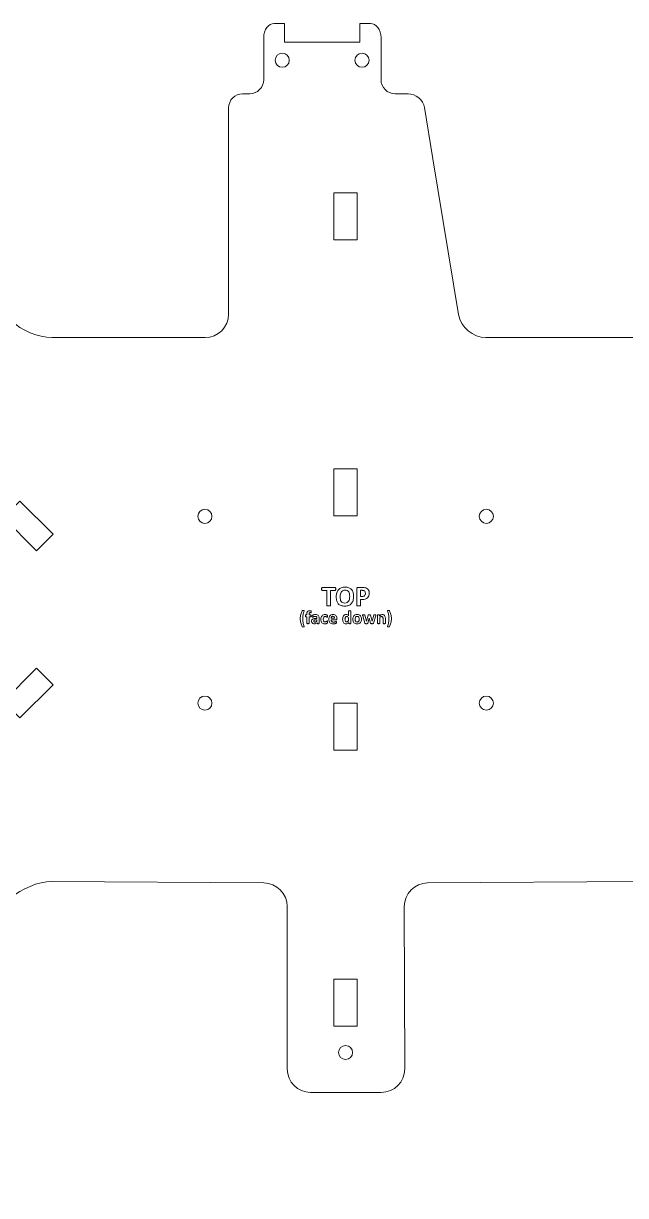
# Model space of a CAD drawing. Header units: inches. Extents: x 31 to 569, y -560 to -40.
# Drawn here: x 300.2 to 428.6, y -290.1 to -40.1 of the extents above; entities that cross this region are included whole.
import ezdxf

# ---------------------------------------------------------------- set-up
doc = ezdxf.new("R2010")
doc.units = ezdxf.units.IN
doc.header["$MEASUREMENT"] = 0
doc.layers.add('Layer 1', color=7, linetype='Continuous')

# ---------------------------------------------------------------- blocks, each defined once
blk = doc.blocks.new('block 6')
at = {"layer": 'Layer 1', "color": 114, "lineweight": 9, "true_color": 0x00a550}
for points, knots in [([(366.79, -160.77), (366.79, -160.83), (366.78, -160.88), (366.78, -160.92), (366.77, -160.96), (366.77, -160.99), (366.76, -161.02), (366.75, -161.04), (366.73, -161.06), (366.72, -161.07), (366.7, -161.08), (366.69, -161.09), (366.67, -161.09), (366.67, -161.09), (365.69, -161.09), (365.69, -161.09), (365.69, -161.09), (365.69, -164.25), (365.69, -164.25), (365.69, -164.27), (365.68, -164.28), (365.67, -164.3), (365.66, -164.32), (365.63, -164.33), (365.6, -164.34), (365.57, -164.35), (365.53, -164.36), (365.48, -164.36), (365.43, -164.37), (365.37, -164.37), (365.29, -164.37), (365.21, -164.37), (365.15, -164.37), (365.1, -164.36), (365.05, -164.36), (365, -164.35), (364.97, -164.34), (364.94, -164.33), (364.92, -164.32), (364.91, -164.3), (364.9, -164.28), (364.89, -164.27), (364.89, -164.25), (364.89, -164.25), (364.89, -161.09), (364.89, -161.09), (364.89, -161.09), (363.91, -161.09), (363.91, -161.09), (363.89, -161.09), (363.87, -161.08), (363.86, -161.07), (363.84, -161.06), (363.83, -161.04), (363.82, -161.02), (363.81, -160.99), (363.8, -160.96), (363.8, -160.92), (363.79, -160.88), (363.79, -160.83), (363.79, -160.77), (363.79, -160.71), (363.79, -160.65), (363.8, -160.61), (363.8, -160.57), (363.81, -160.54), (363.82, -160.51), (363.83, -160.49), (363.84, -160.47), (363.86, -160.46), (363.87, -160.45), (363.89, -160.44), (363.91, -160.44), (363.91, -160.44), (366.67, -160.44), (366.67, -160.44), (366.69, -160.44), (366.7, -160.45), (366.72, -160.46), (366.73, -160.47), (366.75, -160.49), (366.76, -160.51), (366.77, -160.54), (366.77, -160.57), (366.78, -160.61), (366.78, -160.65), (366.79, -160.71), (366.79, -160.77)], [0, 0, 0, 0, 1, 1, 1, 2, 2, 2, 3, 3, 3, 4, 4, 4, 5, 5, 5, 6, 6, 6, 7, 7, 7, 8, 8, 8, 9, 9, 9, 10, 10, 10, 11, 11, 11, 12, 12, 12, 13, 13, 13, 14, 14, 14, 15, 15, 15, 16, 16, 16, 17, 17, 17, 18, 18, 18, 19, 19, 19, 20, 20, 20, 21, 21, 21, 22, 22, 22, 23, 23, 23, 24, 24, 24, 25, 25, 25, 26, 26, 26, 27, 27, 27, 28, 28, 28, 29, 29, 29, 29]), ([(370.6, -162.35), (370.6, -162.68), (370.56, -162.97), (370.48, -163.22), (370.4, -163.48), (370.28, -163.7), (370.12, -163.87), (369.96, -164.05), (369.77, -164.19), (369.53, -164.28), (369.3, -164.38), (369.02, -164.42), (368.72, -164.42), (368.41, -164.42), (368.15, -164.38), (367.92, -164.3), (367.69, -164.22), (367.5, -164.1), (367.35, -163.94), (367.2, -163.78), (367.09, -163.57), (367.01, -163.32), (366.94, -163.06), (366.9, -162.77), (366.9, -162.42), (366.9, -162.1), (366.94, -161.82), (367.02, -161.57), (367.1, -161.31), (367.22, -161.1), (367.38, -160.92), (367.54, -160.74), (367.74, -160.61), (367.97, -160.51), (368.21, -160.42), (368.48, -160.37), (368.79, -160.37), (369.09, -160.37), (369.35, -160.41), (369.57, -160.49), (369.8, -160.57), (369.99, -160.69), (370.14, -160.85), (370.29, -161.01), (370.41, -161.22), (370.49, -161.47), (370.56, -161.72), (370.6, -162.01), (370.6, -162.35)], [0, 0, 0, 0, 1, 1, 1, 2, 2, 2, 3, 3, 3, 4, 4, 4, 5, 5, 5, 6, 6, 6, 7, 7, 7, 8, 8, 8, 9, 9, 9, 10, 10, 10, 11, 11, 11, 12, 12, 12, 13, 13, 13, 14, 14, 14, 15, 15, 15, 16, 16, 16, 16]), ([(369.77, -162.39), (369.77, -162.19), (369.75, -162), (369.72, -161.83), (369.69, -161.66), (369.63, -161.52), (369.56, -161.4), (369.48, -161.28), (369.37, -161.19), (369.25, -161.12), (369.12, -161.06), (368.96, -161.02), (368.76, -161.02), (368.57, -161.02), (368.4, -161.06), (368.27, -161.13), (368.14, -161.21), (368.03, -161.31), (367.95, -161.43), (367.87, -161.55), (367.82, -161.7), (367.78, -161.86), (367.75, -162.02), (367.73, -162.2), (367.73, -162.38), (367.73, -162.6), (367.75, -162.79), (367.78, -162.96), (367.81, -163.13), (367.87, -163.27), (367.94, -163.4), (368.02, -163.52), (368.12, -163.61), (368.25, -163.67), (368.38, -163.74), (368.54, -163.77), (368.74, -163.77), (368.94, -163.77), (369.1, -163.73), (369.23, -163.66), (369.36, -163.59), (369.47, -163.49), (369.55, -163.36), (369.63, -163.24), (369.69, -163.09), (369.72, -162.93), (369.75, -162.76), (369.77, -162.58), (369.77, -162.39)], [0, 0, 0, 0, 1, 1, 1, 2, 2, 2, 3, 3, 3, 4, 4, 4, 5, 5, 5, 6, 6, 6, 7, 7, 7, 8, 8, 8, 9, 9, 9, 10, 10, 10, 11, 11, 11, 12, 12, 12, 13, 13, 13, 14, 14, 14, 15, 15, 15, 16, 16, 16, 16]), ([(373.95, -161.63), (373.95, -161.85), (373.92, -162.04), (373.85, -162.21), (373.78, -162.38), (373.68, -162.52), (373.55, -162.64), (373.42, -162.76), (373.26, -162.84), (373.07, -162.91), (372.88, -162.97), (372.65, -163), (372.39, -163), (372.39, -163), (372.07, -163), (372.07, -163), (372.07, -163), (372.07, -164.25), (372.07, -164.25), (372.07, -164.27), (372.06, -164.28), (372.05, -164.3), (372.03, -164.32), (372.01, -164.33), (371.98, -164.34), (371.95, -164.35), (371.91, -164.36), (371.86, -164.36), (371.81, -164.37), (371.75, -164.37), (371.67, -164.37), (371.59, -164.37), (371.53, -164.37), (371.48, -164.36), (371.42, -164.36), (371.38, -164.35), (371.35, -164.34), (371.32, -164.33), (371.3, -164.32), (371.29, -164.3), (371.28, -164.28), (371.27, -164.27), (371.27, -164.25), (371.27, -164.25), (371.27, -160.72), (371.27, -160.72), (371.27, -160.63), (371.3, -160.56), (371.35, -160.51), (371.4, -160.46), (371.46, -160.44), (371.54, -160.44), (371.54, -160.44), (372.46, -160.44), (372.46, -160.44), (372.56, -160.44), (372.64, -160.44), (372.73, -160.45), (372.81, -160.46), (372.91, -160.47), (373.03, -160.5), (373.15, -160.52), (373.26, -160.56), (373.38, -160.62), (373.5, -160.69), (373.61, -160.77), (373.69, -160.86), (373.78, -160.96), (373.84, -161.07), (373.89, -161.2), (373.93, -161.33), (373.95, -161.47), (373.95, -161.63)], [0, 0, 0, 0, 1, 1, 1, 2, 2, 2, 3, 3, 3, 4, 4, 4, 5, 5, 5, 6, 6, 6, 7, 7, 7, 8, 8, 8, 9, 9, 9, 10, 10, 10, 11, 11, 11, 12, 12, 12, 13, 13, 13, 14, 14, 14, 15, 15, 15, 16, 16, 16, 17, 17, 17, 18, 18, 18, 19, 19, 19, 20, 20, 20, 21, 21, 21, 22, 22, 22, 23, 23, 23, 24, 24, 24, 24]), ([(373.12, -161.69), (373.12, -161.55), (373.1, -161.44), (373.05, -161.35), (373, -161.26), (372.94, -161.19), (372.87, -161.15), (372.8, -161.11), (372.72, -161.08), (372.65, -161.07), (372.57, -161.06), (372.49, -161.05), (372.41, -161.05), (372.41, -161.05), (372.07, -161.05), (372.07, -161.05), (372.07, -161.05), (372.07, -162.38), (372.07, -162.38), (372.07, -162.38), (372.42, -162.38), (372.42, -162.38), (372.55, -162.38), (372.66, -162.36), (372.74, -162.33), (372.83, -162.3), (372.9, -162.25), (372.95, -162.19), (373.01, -162.13), (373.05, -162.05), (373.08, -161.97), (373.11, -161.88), (373.12, -161.79), (373.12, -161.69)], [0, 0, 0, 0, 1, 1, 1, 2, 2, 2, 3, 3, 3, 4, 4, 4, 5, 5, 5, 6, 6, 6, 7, 7, 7, 8, 8, 8, 9, 9, 9, 10, 10, 10, 11, 11, 11, 11]), ([(360.08, -165.46), (359.97, -165.72), (359.89, -165.98), (359.83, -166.25), (359.78, -166.53), (359.75, -166.81), (359.75, -167.09), (359.75, -167.38), (359.78, -167.66), (359.83, -167.93), (359.89, -168.2), (359.97, -168.47), (360.08, -168.73), (360.09, -168.75), (360.09, -168.77), (360.09, -168.78), (360.09, -168.8), (360.08, -168.81), (360.07, -168.82), (360.06, -168.83), (360.03, -168.84), (360, -168.84), (359.97, -168.85), (359.93, -168.85), (359.88, -168.85), (359.84, -168.85), (359.81, -168.85), (359.79, -168.85), (359.76, -168.84), (359.74, -168.84), (359.72, -168.84), (359.7, -168.83), (359.69, -168.83), (359.68, -168.82), (359.67, -168.81), (359.66, -168.8), (359.66, -168.79), (359.59, -168.66), (359.53, -168.52), (359.47, -168.38), (359.42, -168.24), (359.38, -168.1), (359.34, -167.96), (359.31, -167.82), (359.28, -167.68), (359.26, -167.53), (359.25, -167.39), (359.24, -167.24), (359.24, -167.1), (359.24, -166.95), (359.25, -166.8), (359.27, -166.66), (359.28, -166.52), (359.31, -166.37), (359.35, -166.23), (359.38, -166.09), (359.42, -165.95), (359.48, -165.81), (359.53, -165.67), (359.59, -165.53), (359.66, -165.4), (359.66, -165.39), (359.67, -165.38), (359.67, -165.38), (359.68, -165.37), (359.69, -165.37), (359.71, -165.36), (359.73, -165.36), (359.75, -165.36), (359.77, -165.35), (359.8, -165.35), (359.83, -165.35), (359.88, -165.35), (359.92, -165.35), (359.96, -165.35), (359.99, -165.36), (360.02, -165.36), (360.05, -165.37), (360.06, -165.38), (360.08, -165.39), (360.09, -165.4), (360.09, -165.41), (360.09, -165.43), (360.09, -165.44), (360.08, -165.46)], [0, 0, 0, 0, 1, 1, 1, 2, 2, 2, 3, 3, 3, 4, 4, 4, 5, 5, 5, 6, 6, 6, 7, 7, 7, 8, 8, 8, 9, 9, 9, 10, 10, 10, 11, 11, 11, 12, 12, 12, 13, 13, 13, 14, 14, 14, 15, 15, 15, 16, 16, 16, 17, 17, 17, 18, 18, 18, 19, 19, 19, 20, 20, 20, 21, 21, 21, 22, 22, 22, 23, 23, 23, 24, 24, 24, 25, 25, 25, 26, 26, 26, 27, 27, 27, 28, 28, 28, 28]), ([(361.59, -165.66), (361.59, -165.7), (361.59, -165.73), (361.59, -165.75), (361.59, -165.78), (361.58, -165.79), (361.58, -165.81), (361.57, -165.82), (361.57, -165.83), (361.56, -165.83), (361.55, -165.84), (361.55, -165.84), (361.54, -165.84), (361.53, -165.84), (361.52, -165.84), (361.51, -165.83), (361.5, -165.83), (361.48, -165.82), (361.47, -165.82), (361.45, -165.81), (361.43, -165.81), (361.41, -165.8), (361.38, -165.8), (361.36, -165.8), (361.33, -165.8), (361.29, -165.8), (361.26, -165.8), (361.24, -165.81), (361.21, -165.82), (361.19, -165.84), (361.17, -165.87), (361.16, -165.89), (361.14, -165.92), (361.14, -165.96), (361.13, -166), (361.12, -166.05), (361.12, -166.1), (361.12, -166.1), (361.12, -166.26), (361.12, -166.26), (361.12, -166.26), (361.44, -166.26), (361.44, -166.26), (361.46, -166.26), (361.47, -166.27), (361.48, -166.27), (361.49, -166.28), (361.5, -166.29), (361.5, -166.31), (361.51, -166.32), (361.51, -166.34), (361.52, -166.37), (361.52, -166.4), (361.52, -166.43), (361.52, -166.47), (361.52, -166.54), (361.51, -166.59), (361.5, -166.62), (361.49, -166.65), (361.47, -166.67), (361.44, -166.67), (361.44, -166.67), (361.12, -166.67), (361.12, -166.67), (361.12, -166.67), (361.12, -168.09), (361.12, -168.09), (361.12, -168.1), (361.12, -168.11), (361.11, -168.12), (361.1, -168.13), (361.09, -168.14), (361.07, -168.15), (361.05, -168.15), (361.03, -168.16), (361, -168.16), (360.96, -168.17), (360.92, -168.17), (360.88, -168.17), (360.83, -168.17), (360.79, -168.17), (360.76, -168.16), (360.72, -168.16), (360.7, -168.15), (360.68, -168.15), (360.66, -168.14), (360.65, -168.13), (360.64, -168.12), (360.63, -168.11), (360.63, -168.1), (360.63, -168.09), (360.63, -168.09), (360.63, -166.67), (360.63, -166.67), (360.63, -166.67), (360.41, -166.67), (360.41, -166.67), (360.38, -166.67), (360.36, -166.65), (360.35, -166.62), (360.34, -166.59), (360.33, -166.54), (360.33, -166.47), (360.33, -166.43), (360.34, -166.4), (360.34, -166.37), (360.34, -166.34), (360.35, -166.32), (360.35, -166.31), (360.36, -166.29), (360.37, -166.28), (360.38, -166.27), (360.39, -166.27), (360.4, -166.26), (360.41, -166.26), (360.41, -166.26), (360.63, -166.26), (360.63, -166.26), (360.63, -166.26), (360.63, -166.12), (360.63, -166.12), (360.63, -166), (360.64, -165.89), (360.66, -165.8), (360.69, -165.71), (360.73, -165.64), (360.78, -165.58), (360.83, -165.52), (360.89, -165.47), (360.97, -165.44), (361.05, -165.41), (361.14, -165.4), (361.25, -165.4), (361.3, -165.4), (361.35, -165.4), (361.39, -165.41), (361.44, -165.42), (361.47, -165.43), (361.5, -165.44), (361.53, -165.45), (361.54, -165.46), (361.55, -165.47), (361.56, -165.47), (361.57, -165.49), (361.58, -165.5), (361.58, -165.52), (361.59, -165.54), (361.59, -165.57), (361.59, -165.59), (361.59, -165.62), (361.59, -165.66)], [0, 0, 0, 0, 1, 1, 1, 2, 2, 2, 3, 3, 3, 4, 4, 4, 5, 5, 5, 6, 6, 6, 7, 7, 7, 8, 8, 8, 9, 9, 9, 10, 10, 10, 11, 11, 11, 12, 12, 12, 13, 13, 13, 14, 14, 14, 15, 15, 15, 16, 16, 16, 17, 17, 17, 18, 18, 18, 19, 19, 19, 20, 20, 20, 21, 21, 21, 22, 22, 22, 23, 23, 23, 24, 24, 24, 25, 25, 25, 26, 26, 26, 27, 27, 27, 28, 28, 28, 29, 29, 29, 30, 30, 30, 31, 31, 31, 32, 32, 32, 33, 33, 33, 34, 34, 34, 35, 35, 35, 36, 36, 36, 37, 37, 37, 38, 38, 38, 39, 39, 39, 40, 40, 40, 41, 41, 41, 42, 42, 42, 43, 43, 43, 44, 44, 44, 45, 45, 45, 46, 46, 46, 47, 47, 47, 48, 48, 48, 49, 49, 49, 50, 50, 50, 50]), ([(363.24, -168.09), (363.24, -168.11), (363.23, -168.13), (363.22, -168.14), (363.21, -168.15), (363.19, -168.16), (363.16, -168.16), (363.13, -168.17), (363.09, -168.17), (363.03, -168.17), (362.98, -168.17), (362.93, -168.17), (362.91, -168.16), (362.88, -168.16), (362.86, -168.15), (362.85, -168.14), (362.84, -168.13), (362.83, -168.11), (362.83, -168.09), (362.83, -168.09), (362.83, -167.95), (362.83, -167.95), (362.76, -168.03), (362.68, -168.09), (362.58, -168.14), (362.49, -168.18), (362.39, -168.2), (362.28, -168.2), (362.18, -168.2), (362.1, -168.19), (362.02, -168.16), (361.94, -168.14), (361.87, -168.1), (361.82, -168.06), (361.76, -168.01), (361.71, -167.95), (361.68, -167.88), (361.65, -167.81), (361.64, -167.72), (361.64, -167.63), (361.64, -167.53), (361.66, -167.44), (361.7, -167.36), (361.74, -167.29), (361.8, -167.23), (361.88, -167.18), (361.95, -167.13), (362.05, -167.09), (362.17, -167.07), (362.29, -167.04), (362.43, -167.03), (362.58, -167.03), (362.58, -167.03), (362.75, -167.03), (362.75, -167.03), (362.75, -167.03), (362.75, -166.92), (362.75, -166.92), (362.75, -166.87), (362.75, -166.82), (362.74, -166.78), (362.73, -166.74), (362.71, -166.7), (362.68, -166.68), (362.66, -166.65), (362.62, -166.63), (362.58, -166.62), (362.54, -166.6), (362.48, -166.6), (362.42, -166.6), (362.34, -166.6), (362.27, -166.6), (362.2, -166.62), (362.14, -166.64), (362.08, -166.66), (362.03, -166.68), (361.98, -166.71), (361.94, -166.73), (361.9, -166.75), (361.87, -166.76), (361.84, -166.77), (361.82, -166.77), (361.81, -166.77), (361.79, -166.77), (361.78, -166.76), (361.77, -166.75), (361.76, -166.74), (361.76, -166.72), (361.75, -166.7), (361.74, -166.68), (361.74, -166.66), (361.73, -166.63), (361.73, -166.6), (361.73, -166.57), (361.73, -166.53), (361.74, -166.5), (361.74, -166.48), (361.75, -166.45), (361.76, -166.43), (361.78, -166.41), (361.8, -166.39), (361.83, -166.37), (361.88, -166.35), (361.92, -166.33), (361.98, -166.31), (362.04, -166.29), (362.1, -166.27), (362.17, -166.25), (362.24, -166.24), (362.31, -166.23), (362.39, -166.22), (362.47, -166.22), (362.6, -166.22), (362.72, -166.23), (362.82, -166.26), (362.92, -166.29), (363, -166.33), (363.06, -166.38), (363.12, -166.44), (363.17, -166.51), (363.2, -166.6), (363.23, -166.69), (363.24, -166.79), (363.24, -166.91), (363.24, -166.91), (363.24, -168.09), (363.24, -168.09)], [0, 0, 0, 0, 1, 1, 1, 2, 2, 2, 3, 3, 3, 4, 4, 4, 5, 5, 5, 6, 6, 6, 7, 7, 7, 8, 8, 8, 9, 9, 9, 10, 10, 10, 11, 11, 11, 12, 12, 12, 13, 13, 13, 14, 14, 14, 15, 15, 15, 16, 16, 16, 17, 17, 17, 18, 18, 18, 19, 19, 19, 20, 20, 20, 21, 21, 21, 22, 22, 22, 23, 23, 23, 24, 24, 24, 25, 25, 25, 26, 26, 26, 27, 27, 27, 28, 28, 28, 29, 29, 29, 30, 30, 30, 31, 31, 31, 32, 32, 32, 33, 33, 33, 34, 34, 34, 35, 35, 35, 36, 36, 36, 37, 37, 37, 38, 38, 38, 39, 39, 39, 40, 40, 40, 41, 41, 41, 42, 42, 42, 42]), ([(362.75, -167.34), (362.75, -167.34), (362.57, -167.34), (362.57, -167.34), (362.49, -167.34), (362.42, -167.35), (362.36, -167.36), (362.3, -167.37), (362.26, -167.39), (362.22, -167.41), (362.19, -167.44), (362.16, -167.47), (362.15, -167.5), (362.13, -167.53), (362.12, -167.57), (362.12, -167.61), (362.12, -167.69), (362.14, -167.75), (362.19, -167.79), (362.24, -167.83), (362.3, -167.85), (362.38, -167.85), (362.45, -167.85), (362.52, -167.83), (362.58, -167.8), (362.64, -167.76), (362.69, -167.71), (362.75, -167.64), (362.75, -167.64), (362.75, -167.34), (362.75, -167.34)], [0, 0, 0, 0, 1, 1, 1, 2, 2, 2, 3, 3, 3, 4, 4, 4, 5, 5, 5, 6, 6, 6, 7, 7, 7, 8, 8, 8, 9, 9, 9, 10, 10, 10, 10]), ([(365.06, -167.81), (365.06, -167.84), (365.06, -167.87), (365.06, -167.89), (365.06, -167.92), (365.06, -167.94), (365.05, -167.95), (365.05, -167.97), (365.05, -167.98), (365.04, -167.99), (365.04, -168), (365.03, -168.01), (365.01, -168.03), (365, -168.04), (364.97, -168.06), (364.93, -168.08), (364.89, -168.11), (364.85, -168.12), (364.8, -168.14), (364.75, -168.16), (364.7, -168.17), (364.64, -168.18), (364.59, -168.19), (364.53, -168.2), (364.47, -168.2), (364.33, -168.2), (364.21, -168.18), (364.11, -168.14), (364, -168.09), (363.91, -168.03), (363.84, -167.95), (363.77, -167.87), (363.72, -167.77), (363.68, -167.65), (363.65, -167.53), (363.63, -167.4), (363.63, -167.24), (363.63, -167.07), (363.65, -166.92), (363.7, -166.79), (363.74, -166.66), (363.8, -166.55), (363.88, -166.47), (363.96, -166.39), (364.05, -166.32), (364.16, -166.28), (364.27, -166.24), (364.38, -166.22), (364.51, -166.22), (364.57, -166.22), (364.62, -166.23), (364.67, -166.24), (364.72, -166.24), (364.77, -166.26), (364.81, -166.27), (364.85, -166.29), (364.89, -166.31), (364.93, -166.33), (364.96, -166.35), (364.99, -166.36), (365, -166.38), (365.02, -166.39), (365.03, -166.4), (365.03, -166.41), (365.04, -166.42), (365.04, -166.44), (365.05, -166.45), (365.05, -166.47), (365.05, -166.49), (365.05, -166.51), (365.06, -166.53), (365.06, -166.56), (365.06, -166.59), (365.06, -166.67), (365.05, -166.72), (365.04, -166.75), (365.02, -166.79), (365.01, -166.8), (364.99, -166.8), (364.96, -166.8), (364.94, -166.79), (364.92, -166.77), (364.89, -166.75), (364.86, -166.73), (364.83, -166.71), (364.79, -166.69), (364.75, -166.67), (364.7, -166.65), (364.66, -166.63), (364.6, -166.62), (364.54, -166.62), (364.41, -166.62), (364.31, -166.67), (364.24, -166.77), (364.17, -166.87), (364.14, -167.02), (364.14, -167.21), (364.14, -167.3), (364.15, -167.39), (364.16, -167.46), (364.18, -167.53), (364.21, -167.59), (364.24, -167.64), (364.27, -167.69), (364.31, -167.72), (364.36, -167.75), (364.42, -167.77), (364.47, -167.79), (364.54, -167.79), (364.61, -167.79), (364.67, -167.78), (364.72, -167.75), (364.77, -167.73), (364.81, -167.71), (364.85, -167.69), (364.88, -167.66), (364.91, -167.64), (364.94, -167.62), (364.96, -167.6), (364.99, -167.59), (365, -167.59), (365.01, -167.59), (365.02, -167.59), (365.03, -167.6), (365.04, -167.61), (365.05, -167.62), (365.05, -167.63), (365.05, -167.65), (365.06, -167.68), (365.06, -167.7), (365.06, -167.73), (365.06, -167.77), (365.06, -167.81)], [0, 0, 0, 0, 1, 1, 1, 2, 2, 2, 3, 3, 3, 4, 4, 4, 5, 5, 5, 6, 6, 6, 7, 7, 7, 8, 8, 8, 9, 9, 9, 10, 10, 10, 11, 11, 11, 12, 12, 12, 13, 13, 13, 14, 14, 14, 15, 15, 15, 16, 16, 16, 17, 17, 17, 18, 18, 18, 19, 19, 19, 20, 20, 20, 21, 21, 21, 22, 22, 22, 23, 23, 23, 24, 24, 24, 25, 25, 25, 26, 26, 26, 27, 27, 27, 28, 28, 28, 29, 29, 29, 30, 30, 30, 31, 31, 31, 32, 32, 32, 33, 33, 33, 34, 34, 34, 35, 35, 35, 36, 36, 36, 37, 37, 37, 38, 38, 38, 39, 39, 39, 40, 40, 40, 41, 41, 41, 42, 42, 42, 43, 43, 43, 44, 44, 44, 44]), ([(367.05, -167.16), (367.05, -167.22), (367.03, -167.26), (367.01, -167.29), (366.98, -167.32), (366.94, -167.34), (366.89, -167.34), (366.89, -167.34), (365.83, -167.34), (365.83, -167.34), (365.83, -167.41), (365.83, -167.48), (365.85, -167.54), (365.87, -167.6), (365.9, -167.65), (365.94, -167.7), (365.98, -167.74), (366.03, -167.77), (366.09, -167.79), (366.15, -167.82), (366.22, -167.83), (366.31, -167.83), (366.39, -167.83), (366.47, -167.82), (366.53, -167.81), (366.6, -167.8), (366.66, -167.78), (366.7, -167.77), (366.75, -167.75), (366.79, -167.74), (366.82, -167.73), (366.86, -167.71), (366.88, -167.71), (366.9, -167.71), (366.91, -167.71), (366.92, -167.71), (366.93, -167.71), (366.94, -167.72), (366.94, -167.73), (366.95, -167.74), (366.96, -167.75), (366.96, -167.77), (366.96, -167.79), (366.96, -167.81), (366.96, -167.84), (366.96, -167.87), (366.96, -167.9), (366.96, -167.92), (366.96, -167.94), (366.96, -167.96), (366.96, -167.98), (366.96, -168), (366.95, -168.01), (366.95, -168.02), (366.94, -168.03), (366.94, -168.04), (366.93, -168.05), (366.92, -168.06), (366.92, -168.07), (366.89, -168.08), (366.85, -168.1), (366.82, -168.11), (366.77, -168.13), (366.71, -168.14), (366.65, -168.16), (366.58, -168.17), (366.51, -168.18), (366.43, -168.2), (366.35, -168.2), (366.26, -168.2), (366.1, -168.2), (365.97, -168.18), (365.85, -168.14), (365.73, -168.1), (365.63, -168.04), (365.56, -167.96), (365.48, -167.88), (365.42, -167.78), (365.38, -167.66), (365.34, -167.54), (365.32, -167.39), (365.32, -167.23), (365.32, -167.07), (365.34, -166.93), (365.38, -166.81), (365.42, -166.68), (365.48, -166.58), (365.56, -166.49), (365.64, -166.4), (365.73, -166.33), (365.84, -166.29), (365.95, -166.24), (366.08, -166.22), (366.22, -166.22), (366.36, -166.22), (366.49, -166.24), (366.59, -166.28), (366.7, -166.33), (366.78, -166.39), (366.85, -166.46), (366.92, -166.54), (366.97, -166.63), (367, -166.74), (367.03, -166.84), (367.05, -166.96), (367.05, -167.08), (367.05, -167.08), (367.05, -167.16), (367.05, -167.16)], [0, 0, 0, 0, 1, 1, 1, 2, 2, 2, 3, 3, 3, 4, 4, 4, 5, 5, 5, 6, 6, 6, 7, 7, 7, 8, 8, 8, 9, 9, 9, 10, 10, 10, 11, 11, 11, 12, 12, 12, 13, 13, 13, 14, 14, 14, 15, 15, 15, 16, 16, 16, 17, 17, 17, 18, 18, 18, 19, 19, 19, 20, 20, 20, 21, 21, 21, 22, 22, 22, 23, 23, 23, 24, 24, 24, 25, 25, 25, 26, 26, 26, 27, 27, 27, 28, 28, 28, 29, 29, 29, 30, 30, 30, 31, 31, 31, 32, 32, 32, 33, 33, 33, 34, 34, 34, 35, 35, 35, 36, 36, 36, 36]), ([(366.57, -167.02), (366.57, -166.88), (366.54, -166.77), (366.48, -166.69), (366.42, -166.61), (366.33, -166.57), (366.21, -166.57), (366.14, -166.57), (366.09, -166.58), (366.04, -166.61), (365.99, -166.63), (365.96, -166.66), (365.92, -166.7), (365.89, -166.74), (365.87, -166.79), (365.85, -166.84), (365.84, -166.9), (365.83, -166.96), (365.83, -167.02), (365.83, -167.02), (366.57, -167.02), (366.57, -167.02)], [0, 0, 0, 0, 1, 1, 1, 2, 2, 2, 3, 3, 3, 4, 4, 4, 5, 5, 5, 6, 6, 6, 7, 7, 7, 7]), ([(370.03, -168.09), (370.03, -168.1), (370.03, -168.12), (370.02, -168.13), (370.02, -168.13), (370.01, -168.14), (369.99, -168.15), (369.97, -168.16), (369.95, -168.16), (369.93, -168.16), (369.9, -168.17), (369.87, -168.17), (369.83, -168.17), (369.78, -168.17), (369.75, -168.17), (369.72, -168.16), (369.7, -168.16), (369.68, -168.16), (369.66, -168.15), (369.64, -168.14), (369.63, -168.13), (369.62, -168.13), (369.62, -168.12), (369.61, -168.1), (369.61, -168.09), (369.61, -168.09), (369.61, -167.89), (369.61, -167.89), (369.52, -167.99), (369.43, -168.07), (369.33, -168.12), (369.23, -168.17), (369.12, -168.2), (369, -168.2), (368.86, -168.2), (368.75, -168.18), (368.66, -168.12), (368.57, -168.07), (368.49, -168), (368.43, -167.91), (368.37, -167.83), (368.33, -167.72), (368.31, -167.61), (368.28, -167.49), (368.27, -167.36), (368.27, -167.23), (368.27, -167.08), (368.28, -166.94), (368.32, -166.81), (368.35, -166.69), (368.4, -166.58), (368.46, -166.49), (368.53, -166.41), (368.61, -166.34), (368.7, -166.29), (368.8, -166.24), (368.91, -166.22), (369.03, -166.22), (369.13, -166.22), (369.22, -166.24), (369.3, -166.28), (369.38, -166.32), (369.46, -166.38), (369.54, -166.46), (369.54, -166.46), (369.54, -165.5), (369.54, -165.5), (369.54, -165.49), (369.54, -165.48), (369.55, -165.47), (369.56, -165.46), (369.57, -165.45), (369.59, -165.44), (369.61, -165.44), (369.63, -165.43), (369.67, -165.43), (369.7, -165.42), (369.74, -165.42), (369.79, -165.42), (369.84, -165.42), (369.88, -165.42), (369.91, -165.43), (369.94, -165.43), (369.96, -165.44), (369.98, -165.44), (370, -165.45), (370.01, -165.46), (370.02, -165.47), (370.03, -165.48), (370.03, -165.49), (370.03, -165.5), (370.03, -165.5), (370.03, -168.09), (370.03, -168.09)], [0, 0, 0, 0, 1, 1, 1, 2, 2, 2, 3, 3, 3, 4, 4, 4, 5, 5, 5, 6, 6, 6, 7, 7, 7, 8, 8, 8, 9, 9, 9, 10, 10, 10, 11, 11, 11, 12, 12, 12, 13, 13, 13, 14, 14, 14, 15, 15, 15, 16, 16, 16, 17, 17, 17, 18, 18, 18, 19, 19, 19, 20, 20, 20, 21, 21, 21, 22, 22, 22, 23, 23, 23, 24, 24, 24, 25, 25, 25, 26, 26, 26, 27, 27, 27, 28, 28, 28, 29, 29, 29, 30, 30, 30, 31, 31, 31, 31]), ([(369.54, -166.91), (369.47, -166.83), (369.4, -166.76), (369.34, -166.71), (369.27, -166.66), (369.2, -166.64), (369.13, -166.64), (369.07, -166.64), (369.01, -166.66), (368.97, -166.69), (368.92, -166.72), (368.88, -166.76), (368.85, -166.82), (368.83, -166.87), (368.8, -166.93), (368.79, -167), (368.78, -167.06), (368.77, -167.13), (368.77, -167.2), (368.77, -167.27), (368.78, -167.35), (368.79, -167.42), (368.8, -167.48), (368.82, -167.55), (368.85, -167.6), (368.87, -167.66), (368.91, -167.7), (368.95, -167.73), (369, -167.77), (369.05, -167.78), (369.12, -167.78), (369.16, -167.78), (369.19, -167.78), (369.22, -167.77), (369.25, -167.76), (369.29, -167.74), (369.32, -167.72), (369.35, -167.7), (369.39, -167.67), (369.42, -167.63), (369.46, -167.59), (369.5, -167.55), (369.54, -167.5), (369.54, -167.5), (369.54, -166.91), (369.54, -166.91)], [0, 0, 0, 0, 1, 1, 1, 2, 2, 2, 3, 3, 3, 4, 4, 4, 5, 5, 5, 6, 6, 6, 7, 7, 7, 8, 8, 8, 9, 9, 9, 10, 10, 10, 11, 11, 11, 12, 12, 12, 13, 13, 13, 14, 14, 14, 15, 15, 15, 15]), ([(372.31, -167.19), (372.31, -167.34), (372.29, -167.48), (372.25, -167.6), (372.21, -167.73), (372.15, -167.83), (372.07, -167.92), (371.99, -168.01), (371.89, -168.08), (371.77, -168.13), (371.65, -168.18), (371.51, -168.2), (371.34, -168.2), (371.19, -168.2), (371.05, -168.18), (370.94, -168.14), (370.82, -168.09), (370.73, -168.03), (370.65, -167.95), (370.57, -167.86), (370.52, -167.76), (370.48, -167.64), (370.44, -167.52), (370.42, -167.38), (370.42, -167.23), (370.42, -167.08), (370.44, -166.94), (370.48, -166.82), (370.52, -166.69), (370.58, -166.59), (370.66, -166.5), (370.74, -166.41), (370.85, -166.34), (370.97, -166.29), (371.09, -166.24), (371.23, -166.22), (371.39, -166.22), (371.55, -166.22), (371.68, -166.24), (371.8, -166.28), (371.91, -166.33), (372.01, -166.39), (372.08, -166.47), (372.16, -166.55), (372.22, -166.66), (372.25, -166.78), (372.29, -166.9), (372.31, -167.04), (372.31, -167.19)], [0, 0, 0, 0, 1, 1, 1, 2, 2, 2, 3, 3, 3, 4, 4, 4, 5, 5, 5, 6, 6, 6, 7, 7, 7, 8, 8, 8, 9, 9, 9, 10, 10, 10, 11, 11, 11, 12, 12, 12, 13, 13, 13, 14, 14, 14, 15, 15, 15, 16, 16, 16, 16]), ([(371.8, -167.21), (371.8, -167.13), (371.79, -167.05), (371.78, -166.97), (371.76, -166.9), (371.74, -166.84), (371.71, -166.78), (371.67, -166.73), (371.63, -166.69), (371.58, -166.66), (371.52, -166.63), (371.45, -166.61), (371.37, -166.61), (371.3, -166.61), (371.23, -166.62), (371.18, -166.65), (371.12, -166.68), (371.08, -166.72), (371.04, -166.77), (371.01, -166.82), (370.98, -166.88), (370.96, -166.96), (370.94, -167.03), (370.93, -167.11), (370.93, -167.21), (370.93, -167.29), (370.94, -167.37), (370.96, -167.45), (370.97, -167.52), (370.99, -167.58), (371.03, -167.64), (371.06, -167.69), (371.1, -167.73), (371.16, -167.76), (371.21, -167.79), (371.28, -167.81), (371.36, -167.81), (371.44, -167.81), (371.5, -167.79), (371.56, -167.76), (371.61, -167.74), (371.66, -167.7), (371.69, -167.65), (371.73, -167.6), (371.75, -167.53), (371.77, -167.46), (371.79, -167.39), (371.8, -167.31), (371.8, -167.21)], [0, 0, 0, 0, 1, 1, 1, 2, 2, 2, 3, 3, 3, 4, 4, 4, 5, 5, 5, 6, 6, 6, 7, 7, 7, 8, 8, 8, 9, 9, 9, 10, 10, 10, 11, 11, 11, 12, 12, 12, 13, 13, 13, 14, 14, 14, 15, 15, 15, 16, 16, 16, 16]), ([(375.38, -166.33), (375.38, -166.34), (375.38, -166.36), (375.37, -166.38), (375.37, -166.4), (375.36, -166.43), (375.35, -166.47), (375.35, -166.47), (374.88, -168.06), (374.88, -168.06), (374.88, -168.08), (374.87, -168.1), (374.86, -168.12), (374.85, -168.13), (374.83, -168.14), (374.81, -168.15), (374.79, -168.16), (374.76, -168.16), (374.72, -168.16), (374.68, -168.17), (374.63, -168.17), (374.56, -168.17), (374.5, -168.17), (374.44, -168.17), (374.4, -168.16), (374.36, -168.16), (374.33, -168.15), (374.31, -168.15), (374.28, -168.14), (374.27, -168.13), (374.26, -168.11), (374.25, -168.1), (374.24, -168.08), (374.23, -168.06), (374.23, -168.06), (373.94, -166.99), (373.94, -166.99), (373.94, -166.99), (373.93, -166.98), (373.93, -166.98), (373.93, -166.98), (373.93, -166.99), (373.93, -166.99), (373.93, -166.99), (373.66, -168.06), (373.66, -168.06), (373.65, -168.08), (373.65, -168.1), (373.64, -168.12), (373.63, -168.13), (373.61, -168.14), (373.59, -168.15), (373.56, -168.16), (373.53, -168.16), (373.49, -168.16), (373.45, -168.17), (373.4, -168.17), (373.33, -168.17), (373.27, -168.17), (373.21, -168.17), (373.17, -168.16), (373.13, -168.16), (373.1, -168.15), (373.08, -168.15), (373.06, -168.14), (373.04, -168.13), (373.03, -168.11), (373.02, -168.1), (373.01, -168.08), (373, -168.06), (373, -168.06), (372.54, -166.47), (372.54, -166.47), (372.53, -166.43), (372.52, -166.4), (372.52, -166.38), (372.51, -166.36), (372.51, -166.34), (372.51, -166.33), (372.51, -166.31), (372.52, -166.3), (372.52, -166.29), (372.53, -166.28), (372.54, -166.28), (372.56, -166.27), (372.58, -166.26), (372.61, -166.26), (372.64, -166.26), (372.67, -166.25), (372.71, -166.25), (372.76, -166.25), (372.81, -166.25), (372.86, -166.25), (372.89, -166.26), (372.92, -166.26), (372.95, -166.26), (372.97, -166.27), (372.98, -166.28), (373, -166.29), (373, -166.3), (373.01, -166.31), (373.02, -166.32), (373.02, -166.34), (373.02, -166.34), (373.37, -167.63), (373.37, -167.63), (373.37, -167.63), (373.37, -167.65), (373.37, -167.65), (373.37, -167.65), (373.38, -167.63), (373.38, -167.63), (373.38, -167.63), (373.7, -166.34), (373.7, -166.34), (373.71, -166.32), (373.71, -166.31), (373.72, -166.3), (373.73, -166.29), (373.74, -166.28), (373.76, -166.27), (373.78, -166.26), (373.8, -166.26), (373.83, -166.26), (373.86, -166.25), (373.9, -166.25), (373.95, -166.25), (374, -166.25), (374.04, -166.25), (374.07, -166.26), (374.1, -166.26), (374.12, -166.27), (374.14, -166.27), (374.16, -166.28), (374.17, -166.29), (374.18, -166.3), (374.19, -166.31), (374.19, -166.32), (374.2, -166.33), (374.2, -166.33), (374.55, -167.63), (374.55, -167.63), (374.55, -167.63), (374.55, -167.65), (374.55, -167.65), (374.55, -167.65), (374.56, -167.63), (374.56, -167.63), (374.56, -167.63), (374.89, -166.34), (374.89, -166.34), (374.89, -166.32), (374.9, -166.31), (374.91, -166.3), (374.92, -166.29), (374.93, -166.28), (374.95, -166.27), (374.97, -166.26), (374.99, -166.26), (375.02, -166.26), (375.05, -166.25), (375.09, -166.25), (375.14, -166.25), (375.19, -166.25), (375.23, -166.25), (375.26, -166.26), (375.29, -166.26), (375.32, -166.26), (375.33, -166.27), (375.35, -166.28), (375.36, -166.28), (375.37, -166.29), (375.38, -166.3), (375.38, -166.31), (375.38, -166.33)], [0, 0, 0, 0, 1, 1, 1, 2, 2, 2, 3, 3, 3, 4, 4, 4, 5, 5, 5, 6, 6, 6, 7, 7, 7, 8, 8, 8, 9, 9, 9, 10, 10, 10, 11, 11, 11, 12, 12, 12, 13, 13, 13, 14, 14, 14, 15, 15, 15, 16, 16, 16, 17, 17, 17, 18, 18, 18, 19, 19, 19, 20, 20, 20, 21, 21, 21, 22, 22, 22, 23, 23, 23, 24, 24, 24, 25, 25, 25, 26, 26, 26, 27, 27, 27, 28, 28, 28, 29, 29, 29, 30, 30, 30, 31, 31, 31, 32, 32, 32, 33, 33, 33, 34, 34, 34, 35, 35, 35, 36, 36, 36, 37, 37, 37, 38, 38, 38, 39, 39, 39, 40, 40, 40, 41, 41, 41, 42, 42, 42, 43, 43, 43, 44, 44, 44, 45, 45, 45, 46, 46, 46, 47, 47, 47, 48, 48, 48, 49, 49, 49, 50, 50, 50, 51, 51, 51, 52, 52, 52, 53, 53, 53, 54, 54, 54, 55, 55, 55, 56, 56, 56, 57, 57, 57, 58, 58, 58, 58]), ([(377.38, -168.09), (377.38, -168.1), (377.37, -168.11), (377.36, -168.12), (377.36, -168.13), (377.34, -168.14), (377.32, -168.15), (377.31, -168.15), (377.28, -168.16), (377.25, -168.16), (377.22, -168.17), (377.18, -168.17), (377.13, -168.17), (377.08, -168.17), (377.04, -168.17), (377.01, -168.16), (376.98, -168.16), (376.95, -168.15), (376.93, -168.15), (376.91, -168.14), (376.9, -168.13), (376.89, -168.12), (376.89, -168.11), (376.88, -168.1), (376.88, -168.09), (376.88, -168.09), (376.88, -167.09), (376.88, -167.09), (376.88, -167), (376.88, -166.93), (376.86, -166.89), (376.85, -166.84), (376.83, -166.79), (376.81, -166.76), (376.78, -166.73), (376.75, -166.7), (376.72, -166.68), (376.68, -166.66), (376.64, -166.65), (376.59, -166.65), (376.52, -166.65), (376.46, -166.67), (376.39, -166.72), (376.33, -166.77), (376.26, -166.83), (376.19, -166.92), (376.19, -166.92), (376.19, -168.09), (376.19, -168.09), (376.19, -168.1), (376.19, -168.11), (376.18, -168.12), (376.17, -168.13), (376.16, -168.14), (376.14, -168.15), (376.12, -168.15), (376.1, -168.16), (376.07, -168.16), (376.03, -168.17), (375.99, -168.17), (375.95, -168.17), (375.9, -168.17), (375.86, -168.17), (375.83, -168.16), (375.79, -168.16), (375.77, -168.15), (375.75, -168.15), (375.73, -168.14), (375.72, -168.13), (375.71, -168.12), (375.7, -168.11), (375.7, -168.1), (375.7, -168.09), (375.7, -168.09), (375.7, -166.33), (375.7, -166.33), (375.7, -166.32), (375.7, -166.31), (375.71, -166.3), (375.71, -166.29), (375.73, -166.28), (375.74, -166.27), (375.76, -166.27), (375.78, -166.26), (375.81, -166.26), (375.84, -166.25), (375.87, -166.25), (375.91, -166.25), (375.95, -166.25), (375.99, -166.25), (376.01, -166.26), (376.04, -166.26), (376.06, -166.27), (376.08, -166.27), (376.09, -166.28), (376.1, -166.29), (376.11, -166.3), (376.12, -166.31), (376.12, -166.32), (376.12, -166.33), (376.12, -166.33), (376.12, -166.53), (376.12, -166.53), (376.22, -166.43), (376.32, -166.35), (376.42, -166.3), (376.52, -166.25), (376.62, -166.22), (376.73, -166.22), (376.85, -166.22), (376.95, -166.24), (377.03, -166.28), (377.12, -166.32), (377.18, -166.37), (377.23, -166.44), (377.28, -166.51), (377.32, -166.59), (377.34, -166.68), (377.36, -166.77), (377.38, -166.88), (377.38, -167), (377.38, -167), (377.38, -168.09), (377.38, -168.09)], [0, 0, 0, 0, 1, 1, 1, 2, 2, 2, 3, 3, 3, 4, 4, 4, 5, 5, 5, 6, 6, 6, 7, 7, 7, 8, 8, 8, 9, 9, 9, 10, 10, 10, 11, 11, 11, 12, 12, 12, 13, 13, 13, 14, 14, 14, 15, 15, 15, 16, 16, 16, 17, 17, 17, 18, 18, 18, 19, 19, 19, 20, 20, 20, 21, 21, 21, 22, 22, 22, 23, 23, 23, 24, 24, 24, 25, 25, 25, 26, 26, 26, 27, 27, 27, 28, 28, 28, 29, 29, 29, 30, 30, 30, 31, 31, 31, 32, 32, 32, 33, 33, 33, 34, 34, 34, 35, 35, 35, 36, 36, 36, 37, 37, 37, 38, 38, 38, 39, 39, 39, 40, 40, 40, 41, 41, 41, 41]), ([(378.66, -167.1), (378.66, -167.24), (378.65, -167.39), (378.63, -167.53), (378.62, -167.68), (378.59, -167.82), (378.55, -167.96), (378.52, -168.1), (378.48, -168.24), (378.42, -168.38), (378.37, -168.52), (378.31, -168.66), (378.24, -168.79), (378.24, -168.8), (378.23, -168.81), (378.22, -168.82), (378.21, -168.83), (378.2, -168.83), (378.18, -168.84), (378.16, -168.84), (378.14, -168.84), (378.11, -168.85), (378.09, -168.85), (378.05, -168.85), (378.02, -168.85), (377.96, -168.85), (377.92, -168.85), (377.89, -168.84), (377.86, -168.84), (377.84, -168.83), (377.83, -168.82), (377.81, -168.81), (377.8, -168.8), (377.8, -168.78), (377.8, -168.77), (377.81, -168.75), (377.82, -168.73), (377.93, -168.47), (378.01, -168.2), (378.07, -167.93), (378.12, -167.66), (378.15, -167.38), (378.15, -167.09), (378.15, -166.81), (378.12, -166.53), (378.07, -166.25), (378.01, -165.98), (377.93, -165.72), (377.81, -165.46), (377.81, -165.44), (377.81, -165.43), (377.81, -165.41), (377.81, -165.4), (377.82, -165.39), (377.84, -165.38), (377.85, -165.37), (377.87, -165.36), (377.9, -165.36), (377.93, -165.35), (377.97, -165.35), (378.02, -165.35), (378.06, -165.35), (378.1, -165.35), (378.12, -165.35), (378.15, -165.36), (378.17, -165.36), (378.19, -165.36), (378.2, -165.37), (378.22, -165.37), (378.22, -165.38), (378.23, -165.38), (378.24, -165.39), (378.24, -165.4), (378.38, -165.67), (378.48, -165.95), (378.55, -166.23), (378.62, -166.51), (378.66, -166.8), (378.66, -167.1)], [0, 0, 0, 0, 1, 1, 1, 2, 2, 2, 3, 3, 3, 4, 4, 4, 5, 5, 5, 6, 6, 6, 7, 7, 7, 8, 8, 8, 9, 9, 9, 10, 10, 10, 11, 11, 11, 12, 12, 12, 13, 13, 13, 14, 14, 14, 15, 15, 15, 16, 16, 16, 17, 17, 17, 18, 18, 18, 19, 19, 19, 20, 20, 20, 21, 21, 21, 22, 22, 22, 23, 23, 23, 24, 24, 24, 25, 25, 25, 26, 26, 26, 26])]:
    blk.add_open_spline(points, degree=3, knots=knots, dxfattribs=at)
blk = doc.blocks.new('block 5')
at = {"layer": 'Layer 1', "color": 175, "lineweight": 9, "true_color": 0x3852a4}
for points in [[(371.4, -86.27), (371.4, -76.27), (366.4, -76.27), (366.4, -86.27), (371.4, -86.27)], [(366.4, -145.14), (366.4, -135.14), (371.4, -135.14), (371.4, -145.14), (366.4, -145.14)], [(303.01, -152.62), (306.54, -149.09), (299.47, -142.01), (295.94, -145.55), (303.01, -152.62)], [(306.54, -181.2), (303.01, -177.66), (295.94, -184.73), (299.47, -188.27), (306.54, -181.2)], [(371.4, -185.14), (371.4, -195.14), (366.4, -195.14), (366.4, -185.14), (371.4, -185.14)], [(366.4, -244.01), (366.4, -254.01), (371.4, -254.01), (371.4, -244.01), (366.4, -244.01)]]:
    blk.add_lwpolyline(points, dxfattribs=at)
at = {"layer": 'Layer 1', "color": 240, "lineweight": 9, "true_color": 0xed1f24}
blk.add_open_spline([(183.9, -290.14), (183.9, -290.14), (229.19, -290.14), (229.19, -290.14), (231.94, -290.14), (235.78, -288.55), (237.72, -286.6), (237.72, -286.6), (297.65, -226.67), (297.65, -226.67), (299.6, -224.73), (303.44, -223.15), (306.19, -223.17), (306.19, -223.17), (351.47, -223.47), (351.47, -223.47), (351.47, -223.47), (351.45, -223.47), (351.45, -223.47), (354.2, -223.49), (356.45, -225.75), (356.45, -228.5), (356.45, -228.5), (356.45, -263.14), (356.45, -263.14), (356.45, -265.89), (358.7, -268.14), (361.45, -268.14), (361.45, -268.14), (376.51, -268.14), (376.51, -268.14), (379.26, -268.14), (381.51, -265.89), (381.5, -263.14), (381.5, -263.14), (381.4, -228.5), (381.4, -228.5), (381.39, -225.75), (383.63, -223.49), (386.38, -223.47), (386.38, -223.47), (431.66, -223.17), (431.66, -223.17), (434.41, -223.15), (438.26, -224.73), (440.2, -226.67), (440.2, -226.67), (500.13, -286.6), (500.13, -286.6), (502.07, -288.55), (505.91, -290.14), (508.66, -290.14), (508.66, -290.14), (553.95, -290.14), (553.95, -290.14), (562.2, -290.14), (568.95, -283.39), (568.95, -275.14), (568.95, -275.14), (568.95, -55.14), (568.95, -55.14), (568.95, -46.89), (562.2, -40.14), (553.95, -40.14), (553.95, -40.14), (508.66, -40.14), (508.66, -40.14), (505.91, -40.14), (502.07, -41.73), (500.13, -43.67), (500.13, -43.67), (467.54, -76.27), (467.54, -76.27), (467.54, -76.27), (440.2, -103.6), (440.2, -103.6), (438.26, -105.55), (434.41, -107.14), (431.66, -107.14), (431.66, -107.14), (398.82, -107.14), (398.82, -107.14), (396.07, -107.14), (393.45, -104.92), (393, -102.21), (393, -102.21), (387.51, -69.03), (387.51, -69.03), (387.51, -69.03), (385.71, -58.1), (385.71, -58.1), (385.44, -56.47), (383.87, -55.14), (382.22, -55.14), (382.22, -55.14), (379.45, -55.14), (379.45, -55.14), (377.8, -55.14), (376.45, -53.79), (376.45, -52.14), (376.45, -52.14), (376.45, -43.14), (376.45, -43.14), (376.45, -41.49), (375.43, -40.14), (374.18, -40.14), (372.93, -40.14), (371.9, -40.14), (371.9, -40.14), (371.9, -40.14), (371.9, -44.14), (371.9, -44.14), (371.9, -44.14), (355.9, -44.14), (355.9, -44.14), (355.9, -44.14), (355.9, -40.14), (355.9, -40.14), (355.9, -40.14), (354.9, -40.14), (353.68, -40.14), (352.45, -40.14), (351.45, -41.49), (351.45, -43.14), (351.45, -43.14), (351.45, -52.14), (351.45, -52.14), (351.45, -53.79), (350.1, -55.14), (348.45, -55.14), (348.45, -55.14), (346.95, -55.14), (346.95, -55.14), (345.3, -55.14), (343.95, -56.49), (343.95, -58.14), (343.95, -58.14), (343.95, -81.27), (343.95, -81.27), (343.95, -81.27), (343.95, -102.14), (343.95, -102.14), (343.95, -104.89), (341.7, -107.14), (338.95, -107.14), (338.95, -107.14), (306.23, -107.14), (306.23, -107.14), (303.48, -107.14), (299.64, -105.55), (297.7, -103.6), (297.7, -103.6), (237.77, -43.67), (237.77, -43.67), (235.82, -41.73), (231.98, -40.14), (229.23, -40.14), (229.23, -40.14), (183.95, -40.14), (183.95, -40.14), (175.7, -40.14), (168.95, -46.89), (168.95, -55.14), (168.95, -55.14), (168.95, -275.14), (168.95, -275.14), (168.95, -283.39), (175.7, -290.14), (183.95, -290.14)], degree=3, knots=[0, 0, 0, 0, 1, 1, 1, 2, 2, 2, 3, 3, 3, 4, 4, 4, 5, 5, 5, 6, 6, 6, 7, 7, 7, 8, 8, 8, 9, 9, 9, 10, 10, 10, 11, 11, 11, 12, 12, 12, 13, 13, 13, 14, 14, 14, 15, 15, 15, 16, 16, 16, 17, 17, 17, 18, 18, 18, 19, 19, 19, 20, 20, 20, 21, 21, 21, 22, 22, 22, 23, 23, 23, 24, 24, 24, 25, 25, 25, 26, 26, 26, 27, 27, 27, 28, 28, 28, 29, 29, 29, 30, 30, 30, 31, 31, 31, 32, 32, 32, 33, 33, 33, 34, 34, 34, 35, 35, 35, 36, 36, 36, 37, 37, 37, 38, 38, 38, 39, 39, 39, 40, 40, 40, 41, 41, 41, 42, 42, 42, 43, 43, 43, 44, 44, 44, 45, 45, 45, 46, 46, 46, 47, 47, 47, 48, 48, 48, 49, 49, 49, 50, 50, 50, 51, 51, 51, 52, 52, 52, 53, 53, 53, 54, 54, 54, 55, 55, 55, 56, 56, 56, 56], dxfattribs=at)
at = {"layer": 'Layer 1', "color": 177, "lineweight": 9, "true_color": 0x2e3092}
for points in [[(355.4, -49.5), (354.58, -49.5), (353.9, -48.83), (353.9, -48), (353.9, -47.17), (354.58, -46.5), (355.4, -46.5), (356.23, -46.5), (356.9, -47.17), (356.9, -48), (356.9, -48.83), (356.23, -49.5), (355.4, -49.5)], [(372.4, -49.5), (371.58, -49.5), (370.9, -48.83), (370.9, -48), (370.9, -47.17), (371.58, -46.5), (372.4, -46.5), (373.23, -46.5), (373.9, -47.17), (373.9, -48), (373.9, -48.83), (373.23, -49.5), (372.4, -49.5)]]:
    blk.add_open_spline(points, degree=3, knots=[0, 0, 0, 0, 1, 1, 1, 2, 2, 2, 3, 3, 3, 4, 4, 4, 4], dxfattribs=at)
at = {"layer": 'Layer 1', "color": 175, "lineweight": 9, "true_color": 0x3852a4}
for points in [[(340.41, -145.27), (340.41, -146.1), (339.74, -146.77), (338.91, -146.77), (338.08, -146.77), (337.41, -146.1), (337.41, -145.27), (337.41, -144.44), (338.08, -143.77), (338.91, -143.77), (339.74, -143.77), (340.41, -144.44), (340.41, -145.27)], [(400.41, -145.27), (400.41, -146.1), (399.74, -146.77), (398.91, -146.77), (398.08, -146.77), (397.41, -146.1), (397.41, -145.27), (397.41, -144.44), (398.08, -143.77), (398.91, -143.77), (399.74, -143.77), (400.41, -144.44), (400.41, -145.27)], [(340.41, -185.1), (340.41, -185.93), (339.74, -186.6), (338.91, -186.6), (338.08, -186.6), (337.41, -185.93), (337.41, -185.1), (337.41, -184.27), (338.08, -183.6), (338.91, -183.6), (339.74, -183.6), (340.41, -184.27), (340.41, -185.1)], [(400.41, -185.1), (400.41, -185.93), (399.74, -186.6), (398.91, -186.6), (398.08, -186.6), (397.41, -185.93), (397.41, -185.1), (397.41, -184.27), (398.08, -183.6), (398.91, -183.6), (399.74, -183.6), (400.41, -184.27), (400.41, -185.1)], [(368.9, -261.13), (368.08, -261.13), (367.4, -260.46), (367.4, -259.63), (367.4, -258.8), (368.08, -258.13), (368.9, -258.13), (369.73, -258.13), (370.4, -258.8), (370.4, -259.63), (370.4, -260.46), (369.73, -261.13), (368.9, -261.13)]]:
    blk.add_open_spline(points, degree=3, knots=[0, 0, 0, 0, 1, 1, 1, 2, 2, 2, 3, 3, 3, 4, 4, 4, 4], dxfattribs=at)
at = {"layer": 'Layer 1'}
blk.add_blockref('block 6', (0, 0), dxfattribs=at)
blk = doc.blocks.new('block 2')
at = {"layer": 'Layer 1'}
blk.add_blockref('block 5', (0, 0), dxfattribs=at)

msp = doc.modelspace()

# ---------------------------------------------------------------- block references
at = {"layer": 'Layer 1'}
msp.add_blockref('block 2', (0, 0), dxfattribs=at)

doc.saveas('drawing.dxf')
